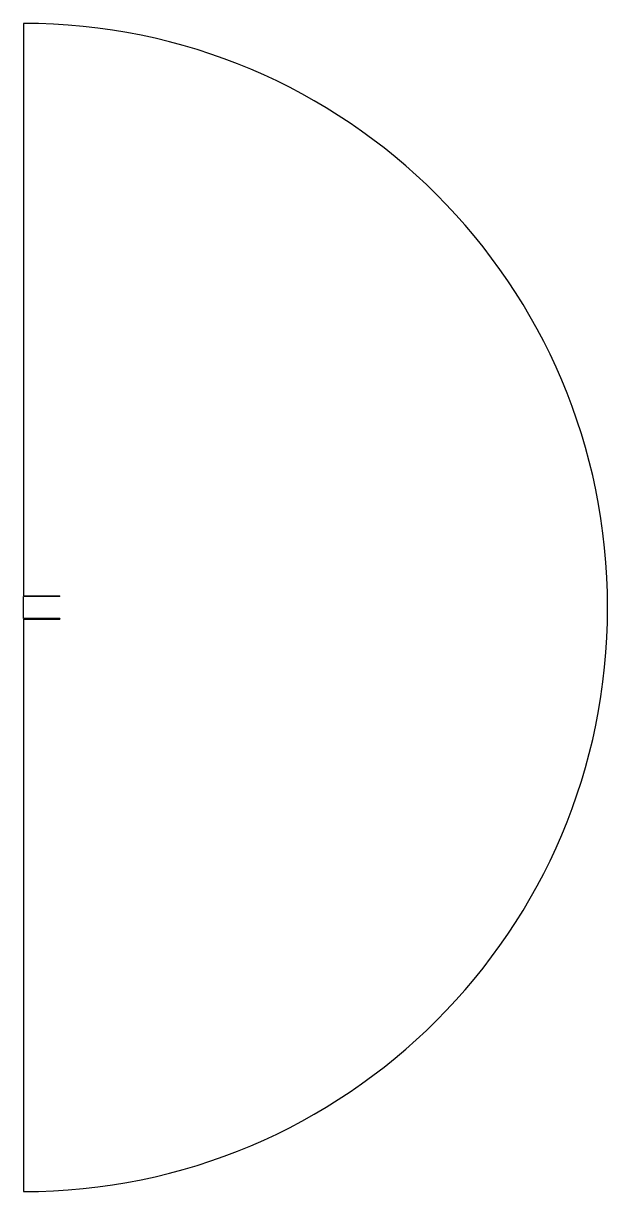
# Model space of a CAD drawing. Extents: x 0 to 40, y -40 to 40.
import ezdxf

# ---------------------------------------------------------------- set-up
doc = ezdxf.new("R2010")
doc.units = 0
doc.layers.add('default', color=7, linetype='CONTINUOUS')

msp = doc.modelspace()

# ---------------------------------------------------------------- linework, layer by layer
at = {"layer": 'default'}
for p, q in [((0, 40), (0, 0.8)), ((0, 0.8), (2.5, 0.8)), ((2.5, 0.75), (2.5, 0.8)), ((2.5, 0.75), (0, 0.75)), ((0, -0.75), (0, 0.75)), ((2.5, -0.75), (0, -0.75)), ((0, -0.8), (2.5, -0.8)), ((0, -0.8), (0, -40)), ((2.5, -0.75), (2.5, -0.8))]:
    msp.add_line(p, q, dxfattribs=at)
msp.add_arc((0, 0), 40, 270, 90, dxfattribs=at)

doc.saveas('drawing.dxf')
